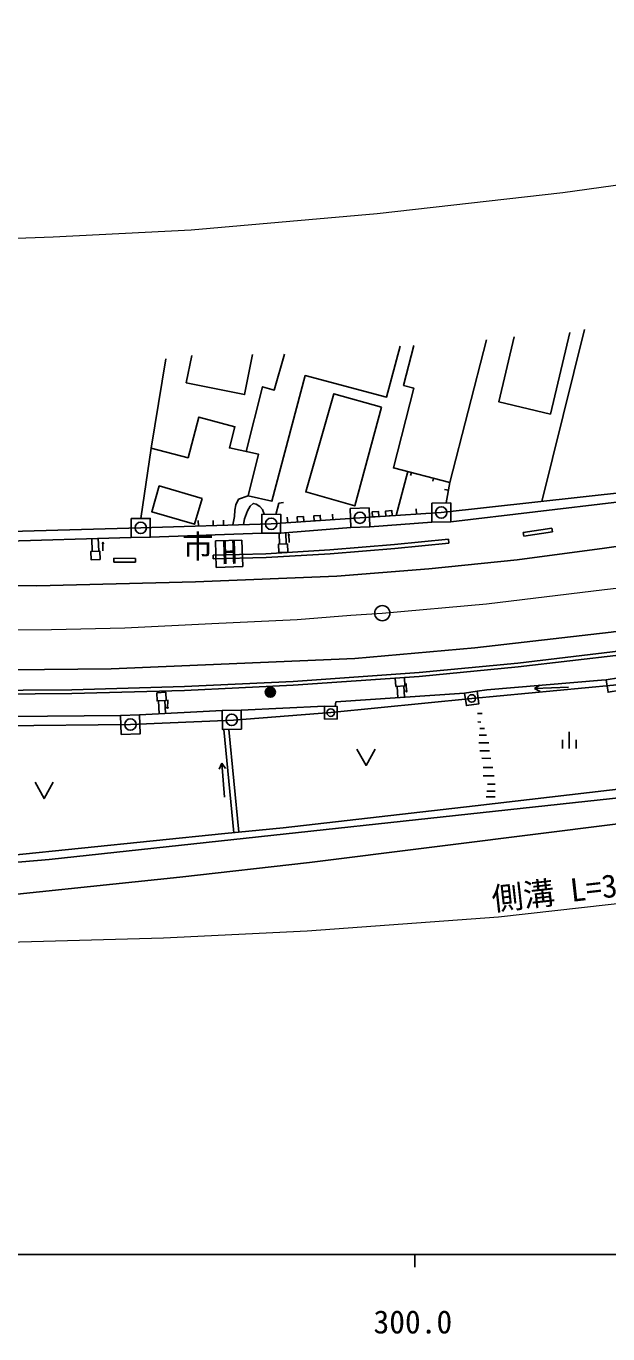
# Model space of a CAD drawing. Units: millimetres at full size, sheet at 1:1000; details may follow other scales. Extents: x 40000 to 193597266, y 20000 to 106988046.
# Drawn here: x 337224 to 383285, y 198715 to 302223 of the extents above; entities that cross this region are included whole.
import ezdxf
from ezdxf.enums import TextEntityAlignment as Align

# ---------------------------------------------------------------- set-up
doc = ezdxf.new("R2010")
doc.units = ezdxf.units.MM
doc.header["$LTSCALE"] = 1000
doc.linetypes.add('CHAIN', pattern=[18.5, 12, -1.5, 3.5, -1.5])
for name, color, linetype, lineweight in [('M-BGD', 7, 'Continuous', 25), ('M-BGD-EXST', 7, 'Continuous', 25), ('M-BMK', 2, 'CHAIN', 13), ('M-BMK-SRVR', 3, 'Continuous', 25), ('M-STR-HTXT', 7, 'Continuous', 13), ('M-STR-STRC', 7, 'Continuous', 25), ('M-TTL-BAND', 7, 'Continuous', 25)]:
    doc.layers.add(name, color=color, linetype=linetype, lineweight=lineweight)
doc.styles.add('ＭＳ ゴシック', font='')
doc.styles.get('ＭＳ ゴシック').set_extended_font_data('MS Gothic')

msp = doc.modelspace()

# ---------------------------------------------------------------- hatches: boundary and pattern name
at = {"layer": 'M-STR-STRC'}
msp.add_hatch(color=256, dxfattribs=at).paths.add_polyline_path([(356607, 249106, 0.41421), (356956, 249551, 0.41421), (356511, 249900, 1)])

# ---------------------------------------------------------------- linework, layer by layer
at = {"layer": 'M-BGD'}
for p, q in [((381443, 278215), (378058, 264605)), ((367443, 266969), (366535, 263498)), ((367661, 266653), (367724, 266896)), ((369419, 266217), (369478, 266444)), ((370353, 265560), (370667, 265505)), ((368094, 264010), (368120, 263600)), ((370851, 262983), (384210, 264582)), ((350844, 263085), (350858, 262653)), ((352026, 263100), (352039, 262690)), ((352838, 263126), (352850, 262715)), ((357898, 263352), (357932, 262921)), ((361471, 263583), (361499, 263165)), ((364435, 262592), (369351, 262971)), ((347048, 261762), (355874, 262085)), ((357258, 262089), (357298, 261214)), ((357374, 262079), (362936, 262535)), ((357777, 262112), (357817, 261237)), ((358016, 262020), (357958, 261908)), ((376587, 262148), (378846, 262485)), ((376587, 262148), (376631, 261851)), ((376631, 261851), (378891, 262188)), ((378846, 262485), (378891, 262188)), ((334858, 261441), (345548, 261761)), ((342419, 261667), (342450, 260646)), ((342939, 261683), (342969, 260661)), ((343309, 261364), (343245, 261254)), ((370657, 261608), (370686, 261309)), ((344159, 259803), (344162, 260103)), ((345885, 260086), (344162, 260103)), ((345882, 259786), (345885, 260086)), ((352030, 260047), (352022, 260347)), ((345882, 259786), (344159, 259803)), ((366660, 249070), (366599, 249966)), ((367179, 249105), (367118, 250002)), ((367334, 249525), (367395, 249636)), ((377465, 249783), (377892, 250055)), ((380158, 249899), (377465, 249783)), ((377465, 249783), (377913, 249550)), ((347749, 247796), (347697, 248816)), ((348268, 247822), (348216, 248843)), ((336046, 247577), (344708, 247667)), ((346207, 247717), (352737, 248052)), ((348408, 248226), (348476, 248333)), ((354237, 248079), (360848, 248391)), ((373334, 247811), (372959, 247816)), ((352875, 246554), (353672, 238384)), ((353277, 246561), (354070, 238423)), ((373233, 247144), (372995, 247147)), ((373513, 246623), (373142, 246628)), ((380232, 245039), (380232, 246367)), ((373855, 245496), (373077, 245506)), ((373678, 246096), (373083, 246103)), ((379698, 245039), (379698, 245736)), ((380765, 245039), (380765, 245736)), ((373925, 244864), (373153, 244874)), ((352716, 243880), (352498, 243424)), ((352927, 241193), (352716, 243880)), ((352716, 243880), (353002, 243464)), ((374018, 244268), (373319, 244277)), ((374189, 243538), (373403, 243548)), ((374275, 242875), (373415, 242885)), ((374374, 242213), (373746, 242221)), ((374356, 241211), (373659, 241220)), ((374366, 241660), (373711, 241668))]:
    msp.add_line(p, q, dxfattribs=at)
for points in [[(334096, 262178), (346297, 262511), (356627, 262832), (363657, 263313), (370095, 263727), (384929, 265362), (389284, 265932), (395900, 266945), (403329, 268403), (408585, 269360), (422625, 272077), (424794, 272126), (426036, 278211), (427864, 281488), (441462, 281551), (462149, 281493)], [(380280, 277977), (378736, 271519), (374641, 272498), (375870, 277637)], [(366837, 276895), (365767, 272861), (359324, 274571), (356684, 264624), (354800, 265055), (355626, 268335), (353314, 268833), (353760, 270514), (350897, 271274), (350043, 268055), (347136, 268827)], [(370774, 266110), (366306, 267262), (367928, 273556), (367108, 273767), (367928, 276945)], [(373681, 277385), (370774, 266110), (370484, 264481)], [(346296, 263261), (347136, 268827), (348293, 275887)], [(350337, 276147), (349902, 273993), (354514, 273062), (355154, 276228)], [(357673, 276255), (356867, 273418), (355948, 273680), (354654, 268545)], [(535515, 269290), (526625, 267234), (512487, 264186), (504687, 262496), (493078, 260005), (481095, 257417), (470990, 255158), (456277, 252024), (440946, 248681), (420552, 244627), (408690, 242565), (397719, 240813), (386149, 239335), (378830, 238419), (359654, 236018), (349394, 234854), (331178, 232973), (313014, 231766), (307305, 231553)], [(351150, 264838), (347762, 265830), (347164, 263787), (350565, 262792), (351163, 264835)], [(354800, 265055), (354043, 264779), (353815, 264323), (353760, 263909), (353718, 263421), (353580, 262738)], [(198756, 261389), (225762, 257706), (249459, 253892), (255808, 253489), (267989, 251745), (274670, 250799), (287200, 249414), (295574, 248601), (310824, 247549), (324749, 247060), (335273, 246852), (345483, 246942), (353649, 247280), (361344, 247886), (372504, 249007), (383721, 250070), (397300, 252144), (406580, 253573), (415615, 255407), (424367, 257150), (434303, 259402), (456839, 264630)], [(356073, 263585), (355933, 263966), (355724, 264208), (355445, 264392), (355201, 264441), (354953, 264218), (354750, 263864), (354508, 263237), (354447, 262765)], [(356983, 263581), (357235, 264454), (357601, 264521)], [(358044, 261347), (358016, 262020), (358084, 261914)], [(343306, 260690), (343309, 261364), (343372, 261254)], [(370657, 261608), (366392, 261186), (361269, 260759), (356205, 260453), (352022, 260347)], [(370686, 261309), (366419, 260887), (361290, 260460), (356218, 260153), (352030, 260047)], [(303624, 250174), (313553, 249686), (320809, 249449), (329229, 249300), (340846, 249397), (349770, 249648), (358377, 250048), (368356, 250752), (376190, 251505), (384357, 252468), (387247, 252854)], [(303639, 250474), (313565, 249985), (320816, 249749), (329230, 249600), (340841, 249697), (349759, 249947), (358359, 250348), (368332, 251051), (376158, 251803), (384319, 252766), (387207, 253151)], [(367319, 250199), (367334, 249525), (367269, 249633)], [(372928, 249573), (373703, 249701), (382785, 250465), (383149, 250487)], [(348435, 248900), (348408, 248226), (348349, 248338)], [(361695, 248383), (361752, 248733), (371938, 249432)], [(363421, 245007), (364137, 243712), (364852, 245007)], [(387716, 242242), (372787, 240508), (357578, 238765), (352961, 238314), (335933, 236572), (310572, 234782)], [(337933, 242380), (338649, 241085), (339365, 242380)], [(387805, 241536), (339044, 236252), (327601, 235273), (310586, 233995)]]:
    msp.add_lwpolyline(points, dxfattribs=at)
for points in [[(365364, 272053), (361593, 273132), (359367, 265351), (363243, 264242)], [(362879, 264034), (362936, 262535), (364435, 262592), (364378, 264090)], [(369339, 264471), (369351, 262971), (370851, 262983), (370839, 264483)], [(345546, 263261), (345548, 261761), (347048, 261762), (347046, 263262)], [(355880, 263585), (355874, 262085), (357374, 262079), (357380, 263579)], [(358709, 262975), (359208, 263009), (359181, 263408), (358682, 263374)], [(360040, 263065), (360539, 263099), (360511, 263499), (360013, 263464)], [(364639, 263376), (365138, 263408), (365113, 263807), (364614, 263775)], [(365710, 263445), (366209, 263477), (366183, 263876), (365684, 263844)], [(357947, 260589), (357917, 261242), (357198, 261209), (357228, 260556)], [(343089, 260011), (343069, 260664), (342350, 260643), (342369, 259989)], [(366454, 250612), (366499, 249960), (367217, 250009), (367173, 250661)], [(383149, 250487), (383304, 249499), (384292, 249654), (384137, 250642)], [(347563, 249464), (347597, 248811), (348316, 248848), (348282, 249501)], [(371938, 249432), (372079, 248442), (373069, 248583), (372928, 249573)], [(344708, 247667), (344758, 246168), (346257, 246217), (346207, 247717)], [(352738, 248052), (352765, 246552), (354265, 246580), (354237, 248079)], [(360848, 248391), (360839, 247391), (361839, 247381), (361848, 248381)]]:
    msp.add_lwpolyline(points, close=True, dxfattribs=at)
for centre, radius in [((370095, 263727), 450), ((346297, 262511), 450), ((356627, 262832), 450), ((363657, 263313), 450), ((372504, 249007), 300), ((345483, 246942), 450), ((353501, 247316), 450), ((361344, 247886), 300)]:
    msp.add_circle(centre, radius, dxfattribs=at)
at = {"layer": 'M-BGD-EXST'}
for p, q in [((354307, 261546), (352208, 261473)), ((352208, 261473), (352281, 259374)), ((354380, 259448), (354307, 261546)), ((352281, 259374), (354380, 259448))]:
    msp.add_line(p, q, dxfattribs=at)
at = {"layer": 'M-BMK'}
msp.add_lwpolyline([(328846, 254422), (339240, 254468), (345047, 254610), (351916, 254933), (358684, 255254), (362924, 255595), (365426, 255757), (373685, 256507), (383018, 257632), (389016, 258325), (393446, 258952), (398332, 259808), (403347, 260748), (408265, 261661), (412742, 262441), (418007, 263585), (422816, 264537), (423580, 264719), (464313, 273934)], dxfattribs=at)
at = {"layer": 'M-BMK-SRVR'}
msp.add_circle((365426, 255757), 600, dxfattribs=at)
at = {"layer": 'M-STR-HTXT'}
for points in [[(414052, 294290), (393573, 290957), (379710, 289019), (365021, 287368), (350298, 286077), (339353, 285517), (322092, 284888), (308530, 284788), (294534, 285067), (283537, 285525), (271557, 286290), (268113, 286708), (257523, 288319), (242149, 290659), (222153, 293891), (201008, 297237), (179865, 300655), (169922, 302223)], [(467317, 247022), (452045, 243922), (434840, 240431), (418810, 237418), (396686, 234183), (374622, 231703), (359467, 230584), (348112, 230038), (328118, 229486), (312565, 229475), (292951, 230212), (274649, 231472), (259533, 232955), (249059, 234518), (233891, 236945), (216978, 239565), (194192, 243201)]]:
    msp.add_lwpolyline(points, dxfattribs=at)
at = {"layer": 'M-STR-STRC'}
for points in [[(264521, 256484), (274661, 255123), (291578, 253122), (300728, 252223), (313519, 251489), (328080, 251192), (343967, 251346), (363244, 252183), (372765, 253006), (383540, 254253), (395072, 255828), (406535, 257771), (420714, 260665), (435687, 264009), (459998, 269465), (479721, 273892), (496132, 277637), (503813, 279361)], [(265524, 263830), (279817, 261753), (295074, 259475), (300532, 258954), (307719, 258431), (319155, 258032), (329118, 257984), (338080, 257922), (350624, 258248), (361825, 258683), (369097, 259274), (376107, 259978), (383020, 260895), (392975, 262295), (400293, 263532), (409755, 265265), (423540, 268218)]]:
    msp.add_lwpolyline(points, dxfattribs=at)
msp.add_circle((356559, 249503), 400, dxfattribs=at)
at = {"layer": 'M-TTL-BAND'}
for p, q in [((40000, 205000), (579000, 205000)), ((368000, 205000), (368000, 204000))]:
    msp.add_line(p, q, dxfattribs=at)

# ---------------------------------------------------------------- texts
at = {"layer": 'M-BGD-EXST', "style": 'ＭＳ ゴシック'}
msp.add_text('H', height=1833, rotation=2, dxfattribs=at).set_placement((352744, 259082), align=Align.BOTTOM_LEFT)
at = {"layer": 'M-STR-HTXT', "style": 'ＭＳ ゴシック'}
msp.add_text('市', height=1833, dxfattribs=at).set_placement((349572, 259578), align=Align.BOTTOM_LEFT)
msp.add_text('側溝 L=368.0', height=1833, rotation=6.412, dxfattribs=at).set_placement((374256, 231662), align=Align.BOTTOM_LEFT)
at = {"layer": 'M-TTL-BAND', "style": 'ＭＳ ゴシック'}
msp.add_text('300.0', height=1833, dxfattribs=at).set_placement((367844, 198195), align=Align.BOTTOM_CENTER)

doc.saveas('drawing.dxf')
